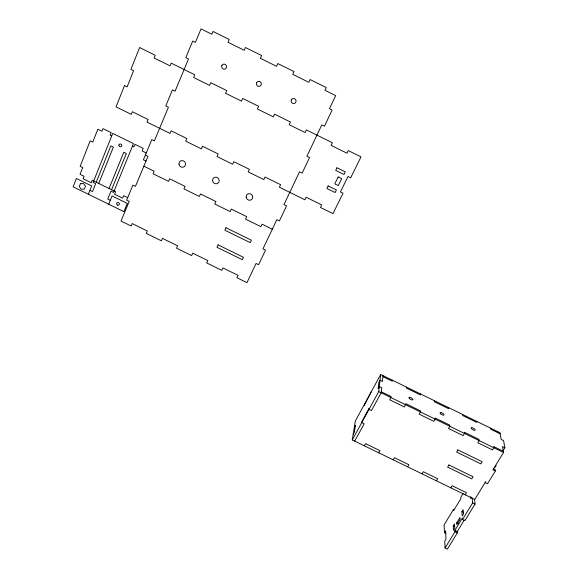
<?xml version="1.0" encoding="UTF-8"?>
<svg xmlns="http://www.w3.org/2000/svg" width="578" height="578" viewBox="0 0 578 578"><rect width="100%" height="100%" fill="white"/><g stroke="black" fill="none" stroke-linecap="round" stroke-linejoin="round"><path stroke-width="0.87" d="M420.538 393.943L420.531 394.984L406.435 388.105L406.479 387.087M392.411 380.216L392.332 381.22L382.925 376.625M383.033 375.635L382.405 381.473L380.021 380.31L378.828 382.491L378.106 388.705L379.32 386.494L381.74 387.672L381.191 392.816L371.43 410.597L368.988 409.412L369.14 408.292L361.944 421.441L361.77 422.583L364.198 423.768L354.682 441.108M485.751 481.525L474.762 499.457L352.269 439.937L378.735 391.624L380.685 374.493L499.977 432.72L501.184 439.432L503.554 440.588L504.876 447.74L503.561 449.886M371.358 391.617L364.292 405.359L364.443 404.304M352.269 439.937L355.333 421.022L380.685 374.493M88.376 194.266L91.692 185.979L76.39 178.486L73.124 186.81L123.916 211.656L127.341 203.42L112.067 195.949L108.693 204.207M96.244 182.229L110.832 145.866L113.367 147.108L98.744 183.45M109.061 188.5L123.815 152.238L126.344 153.481L111.554 189.721M354.292 427.453L355.441 425.35L354.35 432.142L353.187 434.28M364.313 445.79L365.506 443.637L379.963 450.667L378.763 452.812M393.192 459.821L394.413 457.689L408.841 464.698L407.62 466.829M422.027 473.83L423.269 471.713L437.676 478.714L436.426 480.831M450.811 487.818L452.075 485.708L466.46 492.702L465.189 494.804M463.108 493.547L460.796 497.362L460.89 498.633L453.672 510.533L453.593 509.24L444.106 524.889L444.431 532.743L445.949 533.48M444.431 532.743L445.624 530.77L445.985 539.072L444.771 541.066L445.053 547.966L447.401 549.1L457.335 532.916L457.241 531.507L464.293 520.012M453.26 525.843L454.489 523.827L454.756 528.205L453.513 530.228L453.26 525.843L454.807 526.594M461.901 511.682L463.144 509.644L463.484 513.929L462.227 515.981L461.901 511.682L463.455 512.44M471.597 497.131L470.752 498.503L470.586 496.777M456.692 522.866L460.001 517.447L460.139 519.275L456.815 524.708L456.692 522.866L458.253 523.617M445.053 547.966L454.973 531.774L454.886 530.366L462.393 518.098L462.501 519.478L464.871 520.634L475.051 504.052L474.545 499.204M462.501 519.478L472.66 502.889L472.175 498.055M504.876 447.74L502.47 446.563L503.539 452.48L492.947 469.777L495.368 470.954L487.507 483.757L485.101 482.587M494.855 467.667L496.162 465.528M472.66 502.889L475.051 504.052M454.886 530.366L457.241 531.507M454.973 531.774L457.335 532.916M381.307 391.747L391.096 396.515L389.774 399.839L404.477 407.006L405.77 403.675L420.437 410.828L420.43 411.955L419.173 414.173L433.854 421.326L435.126 419.122L435.09 417.973L449.735 425.112L449.807 426.282L448.521 428.479L463.18 435.624L464.481 433.435L464.365 432.25L478.981 439.374L479.14 440.58L477.825 442.77L492.456 449.901L493.785 447.719L493.583 446.498L503.315 451.245M378.735 391.624L503.539 452.48M493.561 468.888L495.173 469.676L495.368 470.954M127.702 197.625L123.67 195.653L122.644 198.138L114.574 194.194L115.593 191.701L92.205 180.249L91.201 182.749L83.124 178.797L84.113 176.29L80.067 174.303L82.712 167.591L80.154 166.341L90.168 140.851L92.755 142.116L97.848 129.197L101.959 131.22L102.985 128.627L111.207 132.665L110.174 135.252L111.684 135.996M89.951 190.335L92.494 191.578L95.659 183.688L93.109 182.438L112.724 133.41L133.489 143.604L113.512 192.423L110.962 191.181L107.754 199.049L110.297 200.291M500.18 433.854L490.83 429.295L490.65 428.168M132.427 146.183L133.944 146.928L134.999 144.348L143.207 148.38L142.145 150.959L146.248 152.968M145.36 155.114L147.946 156.378L135.447 186.391L132.889 185.141L126.676 200.111L129.219 201.361L121.019 221.063L131.127 226.005L132.152 223.563L147.318 230.976L146.277 233.411L161.414 240.809L162.469 238.382L177.612 245.787L176.543 248.208L191.658 255.592L192.734 253.186L207.849 260.57L206.758 262.976L221.844 270.352L222.956 267.954L238.042 275.338L236.922 277.722L246.965 282.628L256.061 263.452L258.59 264.688L265.519 250.13L262.976 248.88L276.833 219.669L279.398 220.933L286.558 205.876L283.979 204.605L299.534 171.818L302.142 173.104L309.562 157.505L306.932 156.212L321.787 124.906L324.446 126.214L332.119 110.073L329.453 108.751L335.688 95.601L324.952 90.284L326.238 87.545L310.104 79.554L308.833 82.307L292.706 74.316L293.964 71.556L277.801 63.544L276.559 66.318L260.396 58.313L261.624 55.531L245.433 47.512L244.219 50.3L228.035 42.281L229.228 39.485L213.007 31.45L211.83 34.254L201.021 28.9L195.393 42.411L192.698 41.081L185.805 57.684L188.486 59.007L175.091 91.18L172.439 89.879L165.778 105.918L168.415 107.219L154.384 140.909L151.783 139.63L143.409 159.803L145.988 161.074M143.864 166.175L154.174 171.233L153.105 173.776L168.545 181.347L169.629 178.819L185.068 186.391L183.97 188.912L199.388 196.477L200.494 193.962L215.912 201.527L214.785 204.034L230.174 211.577L231.308 209.084L246.698 216.634L245.542 219.12L260.902 226.655L262.065 224.177L272.31 229.206M497.644 431.585L497.846 432.72M476.648 421.333L476.792 422.439L462.74 415.582L462.638 414.498M448.615 407.649L448.687 408.725L434.613 401.855L434.584 400.8M80.414 183.703L79.28 186.586L81.252 189.266L84.366 189.071L85.515 186.195L83.535 183.515L80.414 183.703M124.494 85.58L116.034 106.865L131.3 114.379L132.369 111.742L148.076 119.473L147 122.103L170.077 133.453L171.175 130.838L186.853 138.554L185.74 141.162L201.382 148.857L202.51 146.263L218.159 153.958L217.017 156.551L232.638 164.231L233.794 161.652L249.414 169.34L248.244 171.912L263.835 179.585L265.02 177.02L280.612 184.693L279.412 187.243L304.917 199.793L306.138 197.25L321.693 204.908L320.458 207.437L332.971 213.593L343.029 193.247L340.42 191.961L348.05 176.492L350.673 177.786L360.997 156.884L348.231 150.583L346.945 153.221L331.1 145.389L332.372 142.744L306.347 129.891L305.097 132.55L289.217 124.711L290.452 122.037L274.543 114.184L273.322 116.857L257.412 109.004L258.619 106.316L242.673 98.441L241.488 101.136L225.55 93.268L226.721 90.558L210.753 82.676L209.597 85.385L193.63 77.503L194.772 74.779L171.218 63.147L170.091 65.878L154.095 57.973L155.2 55.235L139.616 47.533L130.924 69.396L133.576 70.704L127.131 86.881L124.494 85.58M218.101 244.87L216.996 247.305L242.283 259.681L243.417 257.261L218.101 244.87M225.94 227.718L224.813 230.181L250.26 242.652L251.408 240.202L225.94 227.718M328.138 185.914L326.888 188.479L335.139 192.546L336.396 189.981L328.138 185.914M336.967 167.801L335.702 170.402L344.004 174.498L345.283 171.897L336.967 167.801M338.173 176.984L334.806 183.876L338.282 185.589L341.663 178.71L338.173 176.984M448.918 464.979L447.647 467.118L471.756 478.851L473.05 476.72L448.918 464.979M457.863 449.894L456.577 452.061L480.831 463.874L482.139 461.721L457.863 449.894M117.572 205.089L117.247 204.901A1.431 1.315 48.7 0 1 117.283 202.582A1.431 1.315 48.7 0 1 119.364 203.774A1.431 1.315 48.7 0 1 117.572 205.089M118.938 145.107A1.474 1.358 55.3 0 0 120.867 146.747A1.474 1.358 55.3 0 0 121.163 144.312A1.474 1.358 55.3 0 0 118.938 145.107M256.668 82.748A2.536 2.435 71.1 0 0 259.132 86.375A2.536 2.435 71.1 0 0 260.888 82.437A2.536 2.435 71.1 0 0 256.668 82.748M291.391 99.929A2.514 2.449 72.5 0 0 293.826 103.534A2.514 2.449 72.5 0 0 295.625 99.618A2.514 2.449 72.5 0 0 291.391 99.929M221.873 65.538A2.558 2.428 70.3 0 0 224.365 69.179A2.558 2.428 70.3 0 0 226.07 65.213A2.558 2.428 70.3 0 0 221.873 65.538M212.625 180.661A3.389 3.222 49.4 0 0 217.841 183.233A3.389 3.222 49.4 0 0 217.22 177.497A3.389 3.222 49.4 0 0 212.625 180.661M178.999 164.152A3.41 3.208 52.8 0 0 184.23 166.724A3.41 3.208 52.8 0 0 183.551 160.951A3.41 3.208 52.8 0 0 178.999 164.152M246.177 197.149A3.367 3.23 44.2 0 0 251.387 199.713A3.367 3.23 44.2 0 0 250.823 194.013A3.367 3.23 44.2 0 0 246.177 197.149M440.674 413.783A2.269 0.795 30.6 0 0 443.991 414.99A2.269 0.795 30.6 0 0 441.491 412.663A2.269 0.795 30.6 0 0 440.674 413.783M471.489 428.63A2.283 0.788 31.3 0 0 474.943 430.307A2.283 0.788 31.3 0 0 473.042 428.023A2.283 0.788 31.3 0 0 471.489 428.63M409.462 398.553A2.261 0.802 29.9 0 0 412.815 399.781A2.261 0.802 29.9 0 0 410.394 397.491A2.261 0.802 29.9 0 0 409.462 398.553"/></g></svg>
